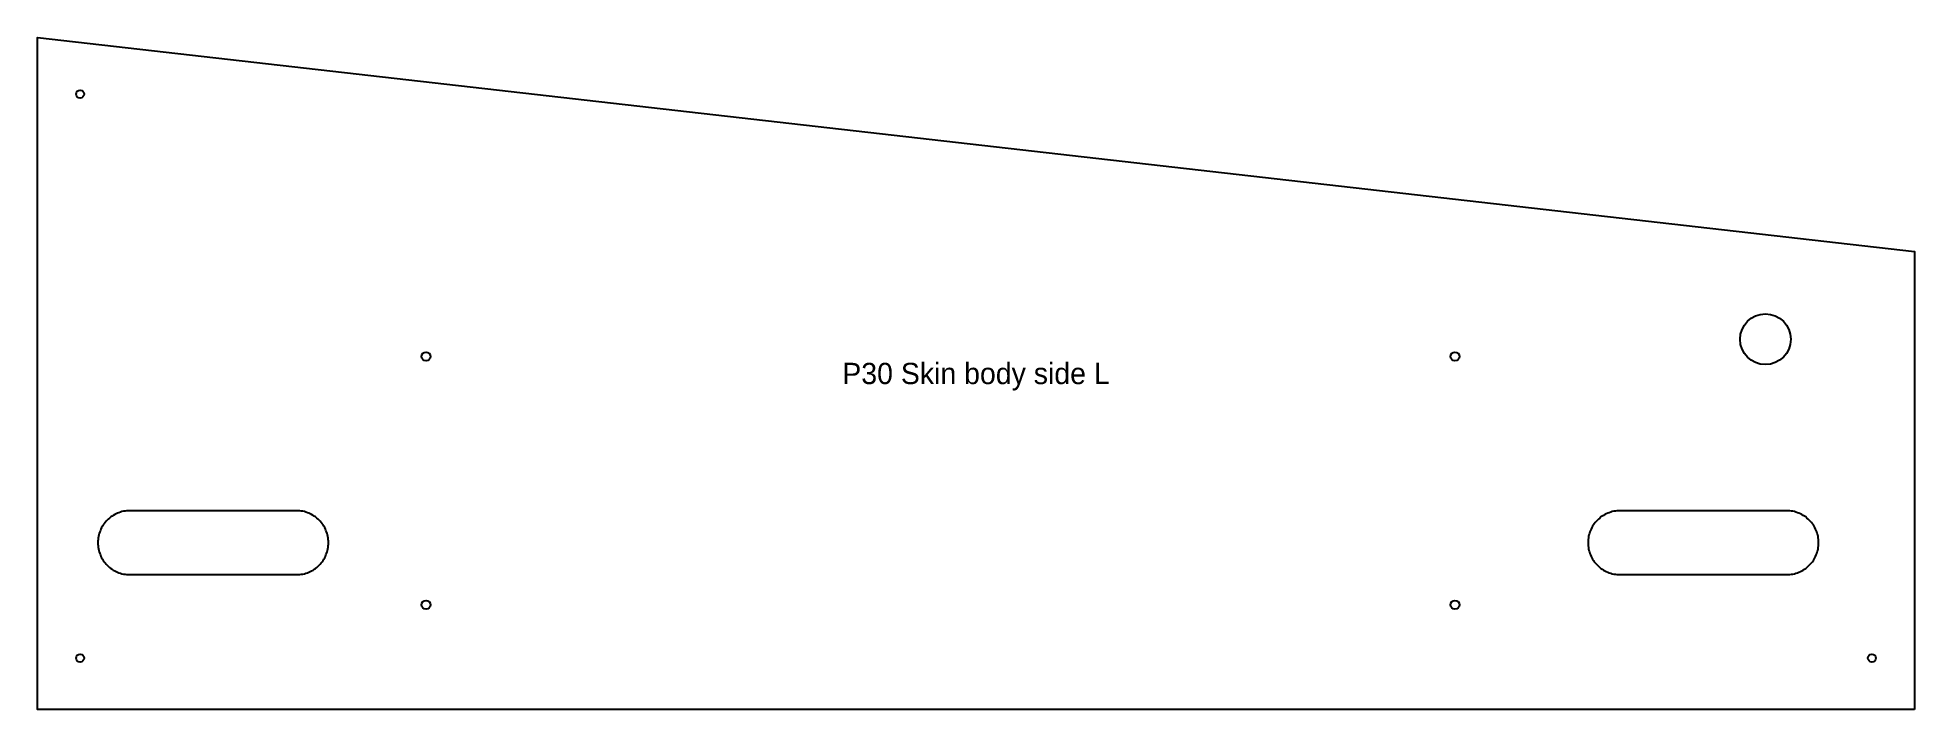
# Model space of a CAD drawing. Header units: millimetres. Extents: x 0 to 1058, y 0 to 379.
import ezdxf
from ezdxf.enums import TextEntityAlignment as Align

# ---------------------------------------------------------------- set-up
doc = ezdxf.new("R2010")
doc.units = ezdxf.units.MM
for name, color, linetype in [('CUT_INSIDE', 5, 'Continuous'), ('CUT_OUTSIDE', 1, 'Continuous'), ('NOTES', 7, 'Continuous')]:
    doc.layers.add(name, color=color, linetype=linetype)

msp = doc.modelspace()

# ---------------------------------------------------------------- linework, layer by layer
at = {"layer": 'CUT_INSIDE'}
for points in [[(146, 76), (146.9, 76), (147.8, 76.1), (148.6, 76.2), (149.5, 76.3), (150.4, 76.5), (151.2, 76.8), (152.1, 77.1), (152.9, 77.4), (153.7, 77.7), (154.5, 78.1), (155.3, 78.6), (156, 79), (156.7, 79.5), (157.4, 80.1), (158.1, 80.7), (158.7, 81.3), (159.3, 81.9), (159.9, 82.6), (160.5, 83.3), (161, 84), (161.4, 84.7), (161.9, 85.5), (162.3, 86.3), (162.6, 87.1), (162.9, 87.9), (163.2, 88.8), (163.5, 89.6), (163.7, 90.5), (163.8, 91.4), (163.9, 92.2), (164, 93.1), (164, 94), (164, 94.9), (163.9, 95.8), (163.8, 96.6), (163.7, 97.5), (163.5, 98.4), (163.2, 99.2), (162.9, 100.1), (162.6, 100.9), (162.3, 101.7), (161.9, 102.5), (161.4, 103.3), (161, 104), (160.5, 104.7), (159.9, 105.4), (159.3, 106.1), (158.7, 106.7), (158.1, 107.3), (157.4, 107.9), (156.7, 108.5), (156, 109), (155.3, 109.4), (154.5, 109.9), (153.7, 110.3), (152.9, 110.6), (152.1, 110.9), (151.2, 111.2), (150.4, 111.5), (149.5, 111.7), (148.6, 111.8), (147.8, 111.9), (146.9, 112), (146, 112), (52, 112), (51.1, 112), (50.2, 111.9), (49.4, 111.8), (48.5, 111.7), (47.6, 111.5), (46.8, 111.2), (45.9, 110.9), (45.1, 110.6), (44.3, 110.3), (43.5, 109.9), (42.7, 109.4), (42, 109), (41.3, 108.5), (40.6, 107.9), (39.9, 107.3), (39.3, 106.7), (38.7, 106.1), (38.1, 105.4), (37.5, 104.7), (37, 104), (36.6, 103.3), (36.1, 102.5), (35.7, 101.7), (35.4, 100.9), (35.1, 100.1), (34.8, 99.2), (34.5, 98.4), (34.3, 97.5), (34.2, 96.6), (34.1, 95.8), (34, 94.9), (34, 94), (34, 93.1), (34.1, 92.2), (34.2, 91.4), (34.3, 90.5), (34.5, 89.6), (34.8, 88.8), (35.1, 87.9), (35.4, 87.1), (35.7, 86.3), (36.1, 85.5), (36.6, 84.7), (37, 84), (37.5, 83.3), (38.1, 82.6), (38.7, 81.9), (39.3, 81.3), (39.9, 80.7), (40.6, 80.1), (41.3, 79.5), (42, 79), (42.7, 78.6), (43.5, 78.1), (44.3, 77.7), (45.1, 77.4), (45.9, 77.1), (46.8, 76.8), (47.6, 76.5), (48.5, 76.3), (49.4, 76.2), (50.2, 76.1), (51.1, 76), (52, 76), (146, 76)], [(986, 76), (986.9, 76), (987.8, 76.1), (988.6, 76.2), (989.5, 76.3), (990.4, 76.5), (991.2, 76.8), (992.1, 77.1), (992.9, 77.4), (993.7, 77.7), (994.5, 78.1), (995.3, 78.6), (996, 79), (996.7, 79.5), (997.4, 80.1), (998.1, 80.7), (998.7, 81.3), (999.3, 81.9), (999.9, 82.6), (1000.5, 83.3), (1001, 84), (1001.4, 84.7), (1001.9, 85.5), (1002.3, 86.3), (1002.6, 87.1), (1002.9, 87.9), (1003.2, 88.8), (1003.5, 89.6), (1003.7, 90.5), (1003.8, 91.4), (1003.9, 92.2), (1004, 93.1), (1004, 94), (1004, 94.9), (1003.9, 95.8), (1003.8, 96.6), (1003.7, 97.5), (1003.5, 98.4), (1003.2, 99.2), (1002.9, 100.1), (1002.6, 100.9), (1002.3, 101.7), (1001.9, 102.5), (1001.4, 103.3), (1001, 104), (1000.5, 104.7), (999.9, 105.4), (999.3, 106.1), (998.7, 106.7), (998.1, 107.3), (997.4, 107.9), (996.7, 108.5), (996, 109), (995.3, 109.4), (994.5, 109.9), (993.7, 110.3), (992.9, 110.6), (992.1, 110.9), (991.2, 111.2), (990.4, 111.5), (989.5, 111.7), (988.6, 111.8), (987.8, 111.9), (986.9, 112), (986, 112), (892, 112), (891.1, 112), (890.2, 111.9), (889.4, 111.8), (888.5, 111.7), (887.6, 111.5), (886.8, 111.2), (885.9, 110.9), (885.1, 110.6), (884.3, 110.3), (883.5, 109.9), (882.7, 109.4), (882, 109), (881.3, 108.5), (880.6, 107.9), (879.9, 107.3), (879.3, 106.7), (878.7, 106.1), (878.1, 105.4), (877.5, 104.7), (877, 104), (876.6, 103.3), (876.1, 102.5), (875.7, 101.7), (875.4, 100.9), (875.1, 100.1), (874.8, 99.2), (874.5, 98.4), (874.3, 97.5), (874.2, 96.6), (874.1, 95.8), (874, 94.9), (874, 94), (874, 93.1), (874.1, 92.2), (874.2, 91.4), (874.3, 90.5), (874.5, 89.6), (874.8, 88.8), (875.1, 87.9), (875.4, 87.1), (875.7, 86.3), (876.1, 85.5), (876.6, 84.7), (877, 84), (877.5, 83.3), (878.1, 82.6), (878.7, 81.9), (879.3, 81.3), (879.9, 80.7), (880.6, 80.1), (881.3, 79.5), (882, 79), (882.7, 78.6), (883.5, 78.1), (884.3, 77.7), (885.1, 77.4), (885.9, 77.1), (886.8, 76.8), (887.6, 76.5), (888.5, 76.3), (889.4, 76.2), (890.2, 76.1), (891.1, 76), (892, 76), (986, 76)]]:
    msp.add_lwpolyline(points, close=True, dxfattribs=at)
for centre, radius in [((24, 346.9), 2.25), ((974, 208.7), 14.3), ((219, 199), 2.5), ((799, 199), 2.5), ((219, 59), 2.5), ((799, 59), 2.5), ((24, 29), 2.25), ((1034, 29), 2.25)]:
    msp.add_circle(centre, radius, dxfattribs=at)
at = {"layer": 'CUT_OUTSIDE'}
msp.add_lwpolyline([(1058, 0), (0, 0), (0, 378.8), (1058, 258.1), (1058, 0)], close=True, dxfattribs=at)

# ---------------------------------------------------------------- texts
at = {"layer": 'NOTES'}
msp.add_text('P30 Skin body side L', height=12, dxfattribs=at).set_placement((529, 189.4), align=Align.MIDDLE_CENTER)

doc.saveas('drawing.dxf')
